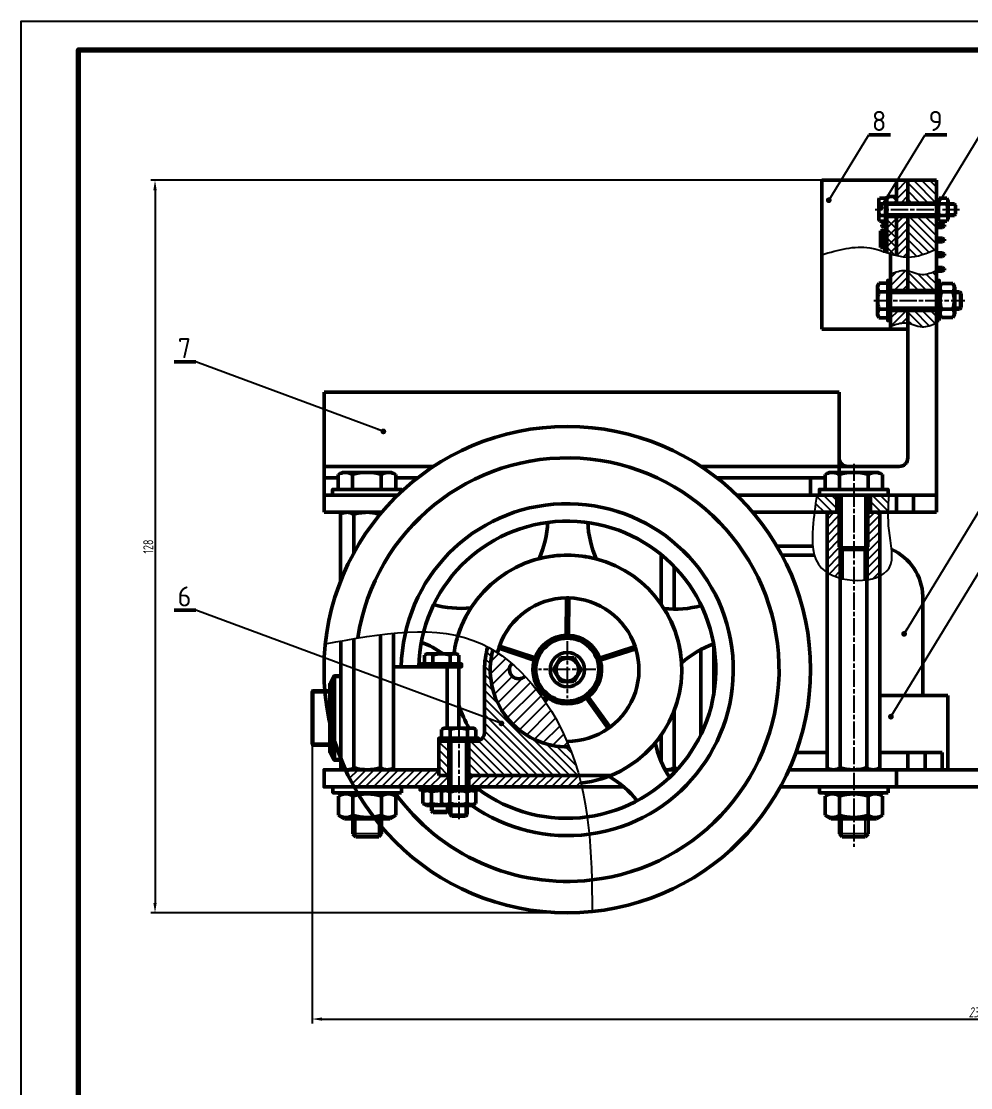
# Model space of a CAD drawing. Header units: millimetres. Extents: x -10 to 1179, y 16 to 857.
# Drawn here: x -9.9 to 321.8, y 484 to 856.6 of the extents above; entities that cross this region are included whole.
import ezdxf

# ---------------------------------------------------------------- set-up
doc = ezdxf.new("R2010")
doc.units = ezdxf.units.MM
doc.header["$LTSCALE"] = 0.25
doc.linetypes.add('ACAD_ISO08W100', pattern=[36, 24, -3, 6, -3])
for name, color, linetype, lineweight in [('Duong_dam', 1, 'Continuous', 50), ('Duong_manh', 5, 'Continuous', 25), ('Duong_tam', 110, 'ACAD_ISO08W100', 25), ('Khung_ten', 191, 'Continuous', 70)]:
    doc.layers.add(name, color=color, linetype=linetype, lineweight=lineweight)
doc.layers.add('Khung_bao', color=8, linetype='Continuous', lineweight=25, plot=False)
doc.styles.get("Standard").update_dxf_attribs({"font": 'tcvn+7284-2003i.ttf', "width": 0.76, "height": 3.5})
doc.styles.add('TCVN', font='tcvn+7284-2003i.ttf', dxfattribs={"height": 7})
doc.dimstyles.new('ISO-25-copy', dxfattribs={"dimtxt": 3.5, "dimasz": 3.5, "dimexe": 1.5, "dimexo": 0, "dimtad": 1, "dimtoh": 1, "dimtxsty": 'Standard', "dimcen": 5, "dimadec": 0, "dimazin": 0, "dimtfac": 1, "dimtmove": 0, "dimatfit": 3, "dimfxl": 1, "dimarcsym": 0})
pattern_1 = [(45, (1396.7345, -2222.835), (-1.4142136, 1.4142136), [])]
pattern_2 = [(135, (1396.7345, -2222.835), (-1.4142136, -1.4142136), [])]

# ---------------------------------------------------------------- blocks, each defined once
blk = doc.blocks.new('_Dot')
at = {"color": 0, "linetype": 'ByBlock', "lineweight": -2}
blk.add_line((-0.5, 0), (-1, 0), dxfattribs=at)
at = {"color": 0, "linetype": 'ByBlock', "const_width": 0.5}
blk.add_lwpolyline([(-0.25, 0, 1), (0.25, 0, 1)], format="xyb", close=True, dxfattribs=at)
blk = doc.blocks.new('*D145')
at = {"layer": 'Defpoints', "color": 0, "transparency": 16777216}
for p in [(91.66, 604.07), (555.84, 557.08), (555.84, 507.97)]:
    blk.add_point(p, dxfattribs=at)
at = {"layer": 'Duong_manh', "color": 0, "linetype": 'Continuous', "lineweight": -2, "transparency": 16777216}
for p, q in [((91.66, 604.07), (91.66, 506.47)), ((555.84, 557.08), (555.84, 506.47)), ((95.16, 507.97), (552.34, 507.97))]:
    blk.add_line(p, q, dxfattribs=at)
at = {"layer": 'Duong_manh', "color": 0, "transparency": 16777216}
for points in [[(95.16, 508.55), (95.16, 507.39), (91.66, 507.97)], [(552.34, 508.55), (552.34, 507.39), (555.84, 507.97)]]:
    blk.add_solid(points, dxfattribs=at)
at = {"layer": 'Duong_manh', "color": 0, "transparency": 16777216, "insert": (323.75, 510.35), "char_height": 3.5, "attachment_point": 5}
blk.add_mtext('{\\fTCVN 7284|b0|i1|c163|p34;232}', dxfattribs=at)
blk = doc.blocks.new('*D220')
at = {"layer": 'Defpoints', "color": 0, "transparency": 16777216}
for p in [(269.85, 801.08), (36.8, 545.08), (180.85, 545.08)]:
    blk.add_point(p, dxfattribs=at)
at = {"layer": 'Duong_manh', "color": 0, "linetype": 'Continuous', "lineweight": -2, "transparency": 16777216}
for p, q in [((269.85, 801.08), (35.3, 801.08)), ((36.8, 797.58), (36.8, 548.58)), ((180.85, 545.08), (35.3, 545.08))]:
    blk.add_line(p, q, dxfattribs=at)
at = {"layer": 'Duong_manh', "color": 0, "transparency": 16777216}
for points in [[(36.22, 797.58), (37.39, 797.58), (36.8, 801.08)], [(36.22, 548.58), (37.39, 548.58), (36.8, 545.08)]]:
    blk.add_solid(points, dxfattribs=at)
at = {"layer": 'Duong_manh', "color": 0, "transparency": 16777216, "insert": (34.43, 673.08), "char_height": 3.5, "attachment_point": 5, "rotation": 90}
blk.add_mtext('128', dxfattribs=at)

msp = doc.modelspace()

# ---------------------------------------------------------------- hatches: boundary and pattern name
at = {"layer": 'Duong_manh'}
h = msp.add_hatch(dxfattribs=at)
h.set_pattern_fill('_U', color=256, scale=2, angle=45, pattern_type=0)
h.set_pattern_definition(pattern_1)
h.paths.add_polyline_path([(299.848, 801.077), (296.203, 801.077), (295.848, 800.495), (295.848, 795.377), (295.848, 793.147), (299.848, 793.147)])
edge = h.paths.add_edge_path()
edge.add_line((299.848, 788.463), (295.848, 788.463))
edge.add_line((295.848, 788.463), (295.848, 774.808))
edge.add_spline(control_points=[(295.848, 774.808), (297.184, 774.47), (298.517, 774.242), (299.848, 774.238)], knot_values=[26.4156409, 26.4156409, 26.4156409, 26.4156409, 30.5531167, 30.5531167, 30.5531167, 30.5531167], degree=3, periodic=0)
edge.add_line((299.848, 774.238), (299.848, 788.463))
h = msp.add_hatch(dxfattribs=at)
h.set_pattern_fill('_U', color=256, scale=2, angle=135, pattern_type=0)
h.set_pattern_definition(pattern_2)
edge = h.paths.add_edge_path()
edge.add_line((309.848, 766.08), (309.848, 769.553))
edge.add_spline(control_points=[(309.848, 769.553), (308.187, 768.835), (304.877, 767.403), (301.52, 769.108), (299.848, 769.438)], knot_values=[6.1593866, 6.1593866, 6.1593866, 6.1593866, 11.3364504, 16.4786467, 16.4786467, 16.4786467, 16.4786467], degree=3, periodic=0)
edge.add_line((299.848, 769.438), (299.848, 762.583))
edge.add_line((299.848, 762.583), (309.848, 762.583))
edge.add_line((309.848, 762.583), (309.848, 766.08))
edge = h.paths.add_edge_path()
edge.add_line((309.848, 755.571), (299.848, 755.571))
edge.add_line((299.848, 755.571), (299.848, 751.138))
edge.add_spline(control_points=[(299.848, 751.138), (301.52, 750.809), (304.877, 749.104), (308.187, 750.536), (309.848, 751.254)], knot_values=[6.1593866, 6.1593866, 6.1593866, 6.1593866, 11.301583, 16.4786467, 16.4786467, 16.4786467, 16.4786467], degree=3, periodic=0)
edge.add_line((309.848, 751.254), (309.848, 755.571))
h.paths.add_polyline_path([(309.848, 801.077), (299.848, 801.077), (299.848, 793.147), (301.861, 793.147), (309.848, 793.147), (309.848, 794.967)])
edge = h.paths.add_edge_path()
edge.add_line((309.848, 788.463), (301.861, 788.463))
edge.add_line((301.861, 788.463), (299.848, 788.463))
edge.add_line((299.848, 788.463), (299.848, 774.238))
edge.add_spline(control_points=[(299.848, 774.238), (303.188, 774.226), (306.518, 775.623), (309.848, 777.021)], knot_values=[0, 0, 0, 0, 10.380038, 10.380038, 10.380038, 10.380038], degree=3, periodic=0)
edge.add_line((309.848, 777.021), (309.848, 788.463))
h = msp.add_hatch(dxfattribs=at)
h.set_pattern_fill('_U', color=256, scale=2.3, angle=45, double=1, pattern_type=0)
h.set_pattern_definition([(45, (1396.7345, -2222.835), (-1.6263456, 1.6263456), []), (135, (1396.7345, -2222.835), (-1.6263456, -1.6263456), [])])
h.paths.add_polyline_path([(292.728, 795.377), (292.546, 795.079), (292.546, 793.147), (295.848, 793.147), (295.848, 795.377)])
edge = h.paths.add_edge_path()
edge.add_spline(control_points=[(292.546, 775.796), (293.649, 775.436), (294.749, 775.085), (295.848, 774.808)], knot_values=[23.011902, 23.011902, 23.011902, 23.011902, 26.4156409, 26.4156409, 26.4156409, 26.4156409], degree=3, periodic=0)
edge.add_line((295.848, 774.808), (295.848, 788.463))
edge.add_line((295.848, 788.463), (292.546, 788.463))
edge.add_line((292.546, 788.463), (292.546, 775.796))
h = msp.add_hatch(dxfattribs=at)
h.set_pattern_fill('_U', color=256, scale=2, angle=45, pattern_type=0)
h.set_pattern_definition(pattern_1)
edge = h.paths.add_edge_path()
edge.add_spline(control_points=[(299.848, 769.438), (299.567, 769.493), (297.565, 769.783), (295.566, 769.013), (293.848, 768.352)], knot_values=[0, 0, 0, 0, 0.8633986, 6.1593866, 6.1593866, 6.1593866, 6.1593866], degree=3, periodic=0)
edge.add_line((293.848, 768.352), (293.848, 762.583))
edge.add_line((293.848, 762.583), (299.848, 762.583))
edge.add_line((299.848, 762.583), (299.848, 769.438))
edge = h.paths.add_edge_path()
edge.add_line((299.848, 751.138), (299.848, 755.571))
edge.add_line((299.848, 755.571), (293.848, 755.571))
edge.add_line((293.848, 755.571), (293.848, 752.077))
edge.add_line((293.848, 752.077), (293.848, 750.052))
edge.add_spline(control_points=[(293.848, 750.052), (295.566, 750.714), (297.565, 751.483), (299.567, 751.193), (299.848, 751.138)], knot_values=[0, 0, 0, 0, 5.295988, 6.1593866, 6.1593866, 6.1593866, 6.1593866], degree=3, periodic=0)
h = msp.add_hatch(dxfattribs=at)
h.set_pattern_fill('_U', color=256, scale=2, angle=135, pattern_type=0)
h.set_pattern_definition(pattern_2)
edge = h.paths.add_edge_path()
edge.add_spline(control_points=[(268.046, 691.077), (267.755, 689.094), (267.464, 687.11), (267.212, 685.077)], knot_values=[0, 0, 0, 0, 6.1691289, 6.1691289, 6.1691289, 6.1691289], degree=3, periodic=0)
edge.add_line((267.212, 685.077), (275.081, 685.077))
edge.add_line((275.081, 685.077), (275.081, 691.077))
edge.add_line((275.081, 691.077), (268.046, 691.077))
edge = h.paths.add_edge_path()
edge.add_spline(control_points=[(293.009, 685.077), (293.041, 687.112), (293.17, 689.095), (293.299, 691.077)], knot_values=[68.8084044, 68.8084044, 68.8084044, 68.8084044, 74.9693457, 74.9693457, 74.9693457, 74.9693457], degree=3, periodic=0)
edge.add_line((293.299, 691.077), (286.78, 691.077))
edge.add_line((286.78, 691.077), (286.78, 685.077))
edge.add_line((286.78, 685.077), (293.009, 685.077))
h = msp.add_hatch(dxfattribs=at)
h.set_pattern_fill('_U', color=256, scale=2, angle=45, pattern_type=0)
h.set_pattern_definition(pattern_1)
edge = h.paths.add_edge_path()
edge.add_line((275.912, 685.077), (271.61, 685.077))
edge.add_line((271.61, 685.077), (271.61, 664.044))
edge.add_spline(control_points=[(271.61, 664.044), (272.864, 663.234), (274.334, 662.597), (275.912, 662.136)], knot_values=[28.251812, 28.251812, 28.251812, 28.251812, 32.4015309, 32.4015309, 32.4015309, 32.4015309], degree=3, periodic=0)
edge.add_line((275.912, 662.136), (275.912, 685.077))
edge = h.paths.add_edge_path()
edge.add_line((290.086, 685.077), (285.911, 685.077))
edge.add_line((285.911, 685.077), (285.911, 661.523))
edge.add_spline(control_points=[(285.911, 661.523), (287.443, 661.779), (288.868, 662.209), (290.086, 662.816)], knot_values=[40.7963381, 40.7963381, 40.7963381, 40.7963381, 44.8477754, 44.8477754, 44.8477754, 44.8477754], degree=3, periodic=0)
edge.add_line((290.086, 662.816), (290.086, 685.077))
h = msp.add_hatch(dxfattribs=at)
h.set_pattern_fill('_U', color=256, scale=2, angle=135, pattern_type=0)
h.set_pattern_definition(pattern_2)
edge = h.paths.add_edge_path()
edge.add_spline(control_points=[(184.925, 593.077), (184.002, 596.443), (182.894, 599.78), (181.562, 603.084)], knot_values=[101.926196, 101.926196, 101.926196, 101.926196, 112.3249156, 112.3249156, 112.3249156, 112.3249156], degree=3, periodic=0)
edge.add_arc((180.94, 630.077), 27, 165.11415, 271.32069, ccw=False)
edge.add_spline(control_points=[(154.846, 637.013), (154.254, 637.369), (153.657, 637.71), (153.053, 638.035)], knot_values=[57.0724031, 57.0724031, 57.0724031, 57.0724031, 59.2086439, 59.2086439, 59.2086439, 59.2086439], degree=3, periodic=0)
edge.add_arc((180.94, 630.077), 29, 164.07332, 180)
edge.add_line((151.94, 630.077), (151.94, 613.466))
edge.add_line((151.94, 613.466), (157.358, 611.459))
edge.add_arc((157.829, 611.291), 0.5, -20.3266, 160.33141, ccw=False)
edge.add_arc((157.829, 611.291), 0.5, 160.33141, 339.6734, ccw=False)
edge.add_line((157.358, 611.459), (151.94, 613.466))
edge.add_line((151.94, 613.466), (151.94, 608.077))
edge.add_arc((148.94, 608.077), 3, -70.52878, 0, ccw=False)
edge.add_line((149.94, 605.249), (149.94, 605.077))
edge.add_line((149.94, 605.077), (146.446, 605.077))
edge.add_line((146.446, 605.077), (146.446, 593.077))
edge.add_line((146.446, 593.077), (184.925, 593.077))
h = msp.add_hatch(dxfattribs=at)
h.set_pattern_fill('_U', color=256, scale=3, angle=45, pattern_type=0)
h.set_pattern_definition([(45, (1396.7345, -2222.835), (-2.1213203, 2.1213203), [])])
edge = h.paths.add_edge_path()
edge.add_spline(control_points=[(181.562, 603.084), (181.302, 603.731), (177.585, 612.642), (172.185, 621.298), (166.082, 627.786)], knot_values=[73.8233228, 73.8233228, 73.8233228, 73.8233228, 75.8590702, 101.926196, 101.926196, 101.926196, 101.926196], degree=3, periodic=0)
edge.add_arc((163.848, 630.077), 3.2, 138.23013, 314.27429, ccw=False)
edge.add_spline(control_points=[(161.461, 632.209), (159.355, 634.013), (157.146, 635.629), (154.846, 637.013)], knot_values=[59.2086439, 59.2086439, 59.2086439, 59.2086439, 67.5122975, 67.5122975, 67.5122975, 67.5122975], degree=3, periodic=0)
edge.add_arc((180.94, 630.077), 27, 165.11415, 271.32069)
h = msp.add_hatch(dxfattribs=at)
h.set_pattern_fill('_U', color=256, scale=2, angle=135, pattern_type=0)
h.set_pattern_definition(pattern_2)
h.paths.add_polyline_path([(139.434, 605.077), (136.476, 605.077), (135.94, 605.077), (135.94, 593.077), (139.434, 593.077)])
h = msp.add_hatch(dxfattribs=at)
h.set_pattern_fill('_U', color=256, scale=2, angle=45, pattern_type=0)
h.set_pattern_definition(pattern_1)
h.paths.add_polyline_path([(139.434, 593.077), (135.94, 593.077), (135.94, 595.077), (103.388, 595.077, 0.0197398), (106.39, 589.077), (139.434, 589.077)])
edge = h.paths.add_edge_path()
edge.add_line((184.925, 593.077), (146.446, 593.077))
edge.add_line((146.446, 593.077), (146.446, 589.077))
edge.add_line((146.446, 589.077), (148.881, 589.077))
edge.add_line((148.881, 589.077), (185.933, 589.077))
edge.add_spline(control_points=[(185.933, 589.077), (185.834, 589.506), (185.732, 589.935), (185.628, 590.364)], knot_values=[115.1132122, 115.1132122, 115.1132122, 115.1132122, 116.4311741, 116.4311741, 116.4311741, 116.4311741], degree=3, periodic=0)
edge.add_spline(control_points=[(185.628, 590.364), (185.406, 591.27), (185.172, 592.174), (184.925, 593.077)], knot_values=[112.3249156, 112.3249156, 112.3249156, 112.3249156, 115.1132122, 115.1132122, 115.1132122, 115.1132122], degree=3, periodic=0)

# ---------------------------------------------------------------- linework, layer by layer
at = {"layer": 'Duong_dam'}
for p, q in [((293.735, 817.025), (286.182, 817.025)), ((313.48, 817.025), (305.927, 817.025)), ((269.848, 801.077), (309.848, 801.077)), ((269.848, 749.077), (269.848, 801.077)), ((295.848, 795.377), (295.848, 801.077)), ((299.848, 793.147), (299.848, 801.077)), ((309.848, 801.077), (309.848, 691.077)), ((289.983, 794.824), (289.672, 794.285)), ((289.672, 787.325), (289.672, 794.285)), ((289.983, 794.824), (292.046, 794.824)), ((292.546, 794.967), (292.046, 794.967)), ((292.046, 794.967), (292.046, 786.643)), ((292.046, 794.824), (292.046, 786.786)), ((292.546, 795.377), (295.848, 795.377)), ((292.546, 775.796), (292.546, 795.377)), ((292.546, 786.643), (292.546, 794.967)), ((295.848, 793.147), (295.848, 795.377)), ((310.348, 794.967), (309.848, 794.967)), ((309.848, 794.967), (309.848, 786.643)), ((310.348, 786.643), (310.348, 794.967)), ((310.833, 794.807), (310.348, 793.967)), ((313.501, 794.807), (310.833, 794.807)), ((313.501, 794.807), (313.986, 793.967)), ((313.986, 787.643), (313.986, 793.967)), ((289.983, 792.815), (292.046, 792.815)), ((292.546, 793.147), (292.546, 788.463)), ((310.833, 792.806), (313.501, 792.806)), ((313.986, 792.817), (316.117, 792.817)), ((316.522, 792.411), (316.117, 792.817)), ((316.522, 789.198), (316.522, 792.411)), ((289.983, 786.786), (289.672, 787.325)), ((289.983, 788.795), (292.046, 788.795)), ((289.983, 786.786), (292.046, 786.786)), ((291.546, 785.161), (291.546, 786.786)), ((291.585, 786.786), (291.585, 785.161)), ((292.546, 786.643), (292.046, 786.643)), ((295.848, 774.808), (295.848, 788.463)), ((299.848, 762.583), (299.848, 788.463)), ((310.348, 786.643), (309.848, 786.643)), ((310.833, 786.803), (310.348, 787.643)), ((310.833, 788.804), (313.501, 788.804)), ((313.501, 786.803), (310.833, 786.803)), ((313.501, 786.803), (313.986, 787.643)), ((313.501, 786.803), (313.638, 787.04)), ((313.986, 788.793), (316.117, 788.793)), ((316.117, 788.793), (316.522, 789.198)), ((290.346, 783.43), (291.446, 783.526)), ((290.346, 782.186), (290.346, 783.43)), ((291.378, 785.892), (290.768, 785.54)), ((290.768, 785.54), (290.768, 784.974)), ((290.768, 784.974), (291.378, 784.622)), ((291.546, 785.892), (291.378, 785.892)), ((291.378, 784.622), (292.546, 784.622)), ((291.446, 782.186), (291.446, 783.526)), ((292.346, 783.447), (291.446, 783.526)), ((291.446, 782.876), (292.546, 782.876)), ((291.546, 785.161), (292.546, 785.161)), ((291.797, 782.876), (291.797, 782.258)), ((292.158, 782.258), (292.158, 782.876)), ((292.246, 782.876), (292.246, 782.258)), ((292.346, 782.876), (292.346, 783.447)), ((312.003, 785.892), (309.848, 785.892)), ((312.003, 785.892), (309.848, 785.892)), ((312.003, 784.622), (309.848, 784.622)), ((312.003, 784.622), (309.848, 784.622)), ((312.003, 784.622), (312.003, 785.892)), ((312.612, 785.54), (312.003, 785.892)), ((312.003, 784.622), (312.003, 785.892)), ((312.612, 785.54), (312.003, 785.892)), ((312.612, 784.974), (312.003, 784.622)), ((312.612, 784.974), (312.003, 784.622)), ((312.612, 784.974), (312.612, 785.54)), ((312.612, 784.974), (312.612, 785.54)), ((290.346, 782.186), (291.585, 782.186)), ((290.346, 777.622), (290.346, 782.186)), ((290.346, 778.986), (291.585, 778.986)), ((291.446, 777.526), (291.446, 778.986)), ((291.546, 782.186), (291.546, 781.419)), ((291.585, 781.458), (291.546, 781.419)), ((291.546, 781.419), (291.546, 779.097)), ((291.546, 779.097), (291.546, 778.986)), ((291.546, 779.097), (291.585, 779.058)), ((291.566, 782.186), (291.566, 781.439)), ((291.566, 779.077), (291.566, 778.986)), ((291.585, 781.458), (291.585, 782.258)), ((291.585, 782.258), (292.546, 782.258)), ((291.585, 779.058), (291.585, 778.258)), ((292.507, 779.058), (292.507, 781.458)), ((292.546, 781.458), (292.507, 781.458)), ((292.546, 779.058), (292.507, 779.058)), ((312.003, 780.812), (309.848, 780.812)), ((312.003, 780.812), (309.848, 780.812)), ((312.003, 779.542), (309.848, 779.542)), ((312.003, 779.542), (309.848, 779.542)), ((312.003, 779.542), (312.003, 780.812)), ((312.612, 780.46), (312.003, 780.812)), ((312.003, 779.542), (312.003, 780.812)), ((312.612, 780.46), (312.003, 780.812)), ((312.612, 779.894), (312.003, 779.542)), ((312.612, 779.894), (312.003, 779.542)), ((312.612, 779.894), (312.612, 780.46)), ((312.612, 779.894), (312.612, 780.46)), ((290.346, 777.622), (291.446, 777.526)), ((291.236, 776.29), (292.536, 776.29)), ((291.236, 776.29), (291.236, 776.224)), ((291.446, 778.176), (292.546, 778.176)), ((292.346, 777.605), (291.446, 777.526)), ((291.585, 778.258), (292.546, 778.258)), ((291.797, 778.258), (291.797, 778.176)), ((292.546, 776.39), (292.14, 776.39)), ((292.14, 776.39), (292.14, 776.29)), ((292.158, 778.176), (292.158, 778.258)), ((292.246, 778.176), (292.246, 778.258)), ((292.346, 777.605), (292.346, 778.176)), ((292.536, 775.799), (292.536, 776.29)), ((293.848, 775.379), (293.848, 749.077)), ((312.003, 775.732), (309.848, 775.732)), ((312.003, 775.732), (309.848, 775.732)), ((312.003, 774.462), (312.003, 775.732)), ((312.612, 775.38), (312.003, 775.732)), ((312.003, 774.462), (312.003, 775.732)), ((312.612, 775.38), (312.003, 775.732)), ((312.612, 774.814), (312.612, 775.38)), ((312.612, 774.814), (312.612, 775.38)), ((312.003, 774.462), (309.848, 774.462)), ((312.003, 774.462), (309.848, 774.462)), ((312.612, 774.814), (312.003, 774.462)), ((312.612, 774.814), (312.003, 774.462)), ((312.003, 770.652), (309.848, 770.652)), ((312.003, 770.652), (309.848, 770.652)), ((312.003, 769.382), (309.848, 769.382)), ((312.003, 769.382), (309.848, 769.382)), ((312.003, 769.382), (312.003, 770.652)), ((312.612, 770.3), (312.003, 770.652)), ((312.003, 769.382), (312.003, 770.652)), ((312.612, 770.3), (312.003, 770.652)), ((312.612, 769.734), (312.003, 769.382)), ((312.612, 769.734), (312.003, 769.382)), ((312.612, 769.734), (312.612, 770.3)), ((312.612, 769.734), (312.612, 770.3)), ((289.76, 765.094), (289.294, 764.286)), ((289.294, 753.868), (289.294, 764.286)), ((289.76, 765.094), (292.848, 765.094)), ((292.848, 765.094), (292.848, 753.06)), ((309.848, 765.57), (309.848, 752.591)), ((311.574, 765.072), (310.848, 763.814)), ((315.568, 765.072), (311.574, 765.072)), ((315.568, 765.072), (316.295, 763.814)), ((289.76, 762.086), (292.848, 762.086)), ((293.848, 762.583), (309.848, 762.583)), ((309.848, 762.086), (293.848, 762.086)), ((310.848, 754.347), (310.848, 763.814)), ((311.574, 762.076), (315.568, 762.076)), ((316.295, 754.347), (316.295, 763.814)), ((316.295, 762.092), (317.861, 762.092)), ((318.468, 761.485), (317.861, 762.092)), ((318.468, 756.675), (318.468, 761.485)), ((317.861, 756.069), (318.468, 756.675)), ((289.76, 753.06), (289.294, 753.868)), ((289.76, 756.068), (292.848, 756.068)), ((289.76, 753.06), (292.848, 753.06)), ((309.848, 756.069), (293.848, 756.069)), ((293.848, 755.571), (309.848, 755.571)), ((299.848, 704.077), (299.848, 755.571)), ((311.574, 753.089), (310.848, 754.347)), ((311.574, 756.085), (315.568, 756.085)), ((315.568, 753.089), (311.574, 753.089)), ((315.568, 753.089), (316.295, 754.347)), ((315.568, 753.089), (315.773, 753.444)), ((316.295, 756.069), (317.861, 756.069)), ((269.848, 749.077), (299.848, 749.077)), ((51.008, 737.623), (43.456, 737.623)), ((275.848, 727.077), (275.848, 699.007)), ((128.369, 701.077), (134.115, 701.077)), ((227.581, 701.077), (296.848, 701.077)), ((100.812, 698.229), (102.159, 699.007)), ((100.812, 698.229), (100.812, 693.077)), ((102.159, 699.007), (119.54, 699.007)), ((105.83, 698.229), (105.83, 693.077)), ((115.87, 698.229), (115.87, 693.077)), ((120.888, 698.229), (119.54, 699.007)), ((120.888, 698.229), (120.888, 693.077)), ((270.908, 698.229), (272.255, 699.007)), ((270.908, 698.229), (270.908, 693.077)), ((272.255, 699.007), (289.636, 699.007)), ((275.925, 698.229), (275.925, 693.077)), ((285.966, 698.229), (285.966, 693.077)), ((290.983, 698.229), (289.636, 699.007)), ((290.983, 698.229), (290.983, 693.077)), ((100.032, 691.077), (121.654, 691.077)), ((120.888, 693.077), (100.812, 693.077)), ((309.848, 691.077), (240.043, 691.077)), ((270.129, 691.077), (291.762, 691.077)), ((290.983, 693.077), (270.908, 693.077)), ((275.081, 691.077), (275.081, 685.077)), ((275.912, 673.048), (275.912, 691.077)), ((285.911, 673.048), (285.911, 691.077)), ((286.78, 691.077), (286.78, 685.077)), ((295.848, 685.077), (295.848, 691.077)), ((301.848, 685.077), (301.848, 691.077)), ((309.848, 685.077), (309.848, 691.077)), ((275.912, 685.077), (245.656, 685.077)), ((309.848, 685.077), (285.911, 685.077)), ((266.632, 673.277), (254.052, 673.277)), ((275.912, 673.048), (276.913, 672.046)), ((276.913, 672.046), (284.947, 672.046)), ((276.913, 672.046), (276.913, 661.87)), ((285.911, 673.048), (284.947, 672.046)), ((284.947, 672.046), (284.947, 661.386)), ((305.114, 655.771), (305.114, 621.077)), ((51.008, 650.855), (43.456, 650.855)), ((120.178, 595.791), (120.178, 642.853)), ((130.923, 635.165), (131.731, 635.631)), ((130.923, 635.165), (130.923, 632.077)), ((131.731, 635.631), (142.149, 635.631)), ((133.931, 635.165), (133.931, 632.077)), ((139.949, 635.165), (139.949, 632.077)), ((142.957, 635.165), (142.149, 635.631)), ((142.957, 635.165), (142.957, 632.077)), ((178.434, 634.259), (176.019, 630.077)), ((183.262, 634.259), (178.434, 634.259)), ((185.677, 630.077), (183.262, 634.259)), ((120.178, 631.077), (142.94, 631.077)), ((130.476, 631.077), (143.404, 631.077)), ((142.957, 632.077), (130.923, 632.077)), ((138.94, 631.077), (138.94, 609.631)), ((142.94, 631.077), (142.94, 609.631)), ((151.94, 608.077), (151.94, 630.077)), ((176.019, 630.077), (178.434, 625.895)), ((183.262, 625.895), (185.677, 630.077)), ((99.21, 627.662), (97.987, 625.362)), ((99.21, 627.474), (97.987, 625.175)), ((99.21, 598.874), (99.21, 627.474)), ((101.702, 627.874), (99.563, 627.874)), ((99.563, 598.674), (99.563, 627.674)), ((101.702, 627.674), (99.563, 627.674)), ((97.94, 622.674), (92.06, 622.674)), ((97.94, 601.174), (97.94, 625.175)), ((97.944, 625.234), (97.987, 625.362)), ((97.987, 625.175), (97.944, 625.234)), ((97.987, 601.174), (97.987, 625.175)), ((178.434, 625.895), (183.262, 625.895)), ((91.66, 622.274), (91.66, 604.074)), ((97.94, 622.274), (91.66, 622.274)), ((91.909, 622.274), (91.909, 604.074)), ((136.923, 609.165), (137.731, 609.631)), ((136.923, 609.165), (136.923, 606.077)), ((137.731, 609.631), (148.149, 609.631)), ((139.931, 609.165), (139.931, 606.077)), ((145.949, 609.165), (145.949, 606.077)), ((148.957, 609.165), (148.149, 609.631)), ((148.957, 609.165), (148.957, 606.077)), ((91.66, 604.074), (97.94, 604.074)), ((135.94, 593.077), (135.94, 605.077)), ((135.94, 605.077), (148.94, 605.077)), ((148.957, 606.077), (136.923, 606.077)), ((139.434, 605.077), (139.434, 589.077)), ((139.932, 589.077), (139.932, 605.077)), ((145.925, 589.077), (145.925, 605.077)), ((146.446, 605.077), (146.446, 589.077)), ((92.06, 603.674), (97.94, 603.674)), ((97.944, 601.114), (97.987, 601.174)), ((97.987, 600.986), (97.944, 601.114)), ((99.21, 598.874), (97.987, 601.174)), ((99.21, 598.686), (97.987, 600.986)), ((101.702, 598.674), (99.563, 598.674)), ((101.702, 598.474), (99.563, 598.474)), ((135.94, 595.077), (103.388, 595.077)), ((135.94, 593.077), (139.434, 593.077)), ((146.446, 593.077), (196.047, 593.077)), ((218.229, 595.791), (219.486, 595.411)), ((185.933, 589.077), (95.848, 589.077)), ((130.831, 589.077), (130.383, 589.077)), ((130.831, 589.077), (142.865, 589.077)), ((136.848, 589.077), (136.4, 589.077)), ((136.848, 589.077), (148.881, 589.077)), ((142.174, 589.077), (143.174, 588.077)), ((142.865, 589.077), (143.311, 589.077)), ((143.422, 589.077), (144.422, 588.077)), ((148.881, 589.077), (149.328, 589.077)), ((270.78, 589.077), (270.03, 589.077)), ((270.78, 589.077), (290.916, 589.077)), ((290.916, 589.077), (291.663, 589.077)), ((100.945, 585.865), (103.043, 587.077)), ((100.945, 579.202), (100.945, 585.865)), ((118.837, 587.077), (103.043, 587.077)), ((105.942, 585.865), (105.942, 579.202)), ((115.938, 585.865), (115.938, 579.202)), ((120.935, 585.865), (118.837, 587.077)), ((120.935, 579.202), (120.935, 585.865)), ((130.409, 587.351), (131.667, 588.077)), ((130.409, 583.357), (130.409, 587.351)), ((131.667, 588.077), (141.133, 588.077)), ((133.404, 587.351), (133.404, 583.357)), ((136.874, 587.351), (138.131, 588.077)), ((136.874, 583.357), (136.874, 587.351)), ((138.131, 588.077), (147.598, 588.077)), ((139.869, 587.351), (139.869, 583.357)), ((145.86, 587.351), (145.86, 583.357)), ((148.856, 587.351), (147.598, 588.077)), ((148.856, 583.357), (148.856, 587.351)), ((270.952, 585.865), (273.05, 587.077)), ((270.952, 579.202), (270.952, 585.865)), ((288.844, 587.077), (273.05, 587.077)), ((275.949, 585.865), (275.949, 579.202)), ((285.945, 585.865), (285.945, 579.202)), ((290.942, 585.865), (288.844, 587.077)), ((290.942, 579.202), (290.942, 585.865)), ((130.409, 583.357), (130.764, 583.152)), ((130.409, 583.357), (131.667, 582.63)), ((131.667, 582.63), (141.133, 582.63)), ((133.388, 582.63), (133.388, 580.706)), ((136.874, 583.357), (137.229, 583.152)), ((136.874, 583.357), (138.131, 582.63)), ((138.131, 582.63), (147.598, 582.63)), ((139.411, 582.63), (139.411, 580.706)), ((139.853, 582.63), (139.853, 579.441)), ((145.876, 582.63), (145.876, 579.441)), ((148.856, 583.357), (147.598, 582.63)), ((100.945, 579.202), (101.537, 578.86)), ((100.945, 579.202), (103.043, 577.99)), ((103.043, 577.99), (118.837, 577.99)), ((105.916, 577.99), (105.916, 572.67)), ((115.964, 577.99), (115.964, 572.67)), ((120.935, 579.202), (118.837, 577.99)), ((133.388, 580.706), (133.995, 580.1)), ((133.995, 580.1), (138.805, 580.1)), ((138.805, 580.1), (139.411, 580.706)), ((139.853, 579.441), (140.46, 578.835)), ((140.46, 578.835), (145.27, 578.835)), ((145.27, 578.835), (145.876, 579.441)), ((270.952, 579.202), (271.544, 578.86)), ((270.952, 579.202), (273.05, 577.99)), ((273.05, 577.99), (288.844, 577.99)), ((275.923, 577.99), (275.923, 572.67)), ((285.971, 577.99), (285.971, 572.67)), ((290.942, 579.202), (288.844, 577.99)), ((105.916, 572.67), (106.928, 571.658)), ((106.928, 571.658), (114.952, 571.658)), ((114.952, 571.658), (115.964, 572.67)), ((275.923, 572.67), (276.935, 571.658)), ((276.935, 571.658), (284.959, 571.658)), ((284.959, 571.658), (285.971, 572.67))]:
    msp.add_line(p, q, dxfattribs=at)
at = {"layer": 'Duong_dam', "linetype": 'Continuous'}
for p, q in [((95.848, 727.077), (95.848, 685.077)), ((95.848, 727.077), (275.848, 727.077)), ((128.369, 701.077), (95.848, 701.077)), ((95.848, 697.077), (100.812, 697.077)), ((120.888, 697.077), (128.541, 697.077)), ((233.155, 697.077), (270.879, 697.077)), ((265.848, 697.077), (265.848, 691.077)), ((121.654, 691.077), (95.848, 691.077)), ((301.848, 691.077), (240.043, 691.077)), ((295.848, 685.077), (295.848, 691.077)), ((301.848, 685.077), (301.848, 691.077)), ((116.041, 685.077), (95.848, 685.077)), ((102.848, 685.077), (101.61, 684.362)), ((271.61, 684.362), (272.848, 685.077)), ((271.61, 595.791), (271.61, 684.362)), ((288.848, 685.077), (290.086, 684.362)), ((290.086, 595.791), (290.086, 684.362)), ((213.61, 653.025), (213.61, 670.458)), ((218.229, 651.223), (218.229, 666.225)), ((276.229, 595.791), (276.229, 662.046)), ((285.467, 661.454), (285.467, 595.791)), ((180.542, 655.132), (180.493, 642.072)), ((181.342, 655.129), (180.542, 655.132)), ((181.293, 642.069), (181.342, 655.129)), ((227.467, 652.398), (227.467, 653.114)), ((115.559, 595.791), (115.559, 642.331)), ((181.293, 642.069), (180.493, 642.072)), ((101.702, 595.791), (101.702, 640.078)), ((106.321, 640.908), (106.321, 595.791)), ((157.175, 638.288), (156.925, 637.528)), ((156.925, 637.528), (169.331, 633.446)), ((169.581, 634.206), (157.175, 638.288)), ((204.582, 638.111), (192.146, 634.121)), ((192.39, 633.36), (204.826, 637.349)), ((204.826, 637.349), (204.582, 638.111)), ((232.086, 621.205), (232.086, 638.949)), ((169.581, 634.206), (169.331, 633.446)), ((192.39, 633.36), (192.146, 634.121)), ((227.467, 607.245), (227.467, 637.085)), ((173.44, 620.637), (172.681, 619.601)), ((173.161, 618.902), (174.085, 620.164)), ((173.44, 620.637), (174.085, 620.164)), ((187.537, 620.114), (188.186, 620.582)), ((187.537, 620.114), (195.174, 609.52)), ((195.823, 609.987), (188.186, 620.582)), ((290.086, 621.077), (313.848, 621.077)), ((313.848, 621.077), (313.848, 595.077)), ((218.229, 595.791), (218.229, 615.842)), ((195.174, 609.52), (195.823, 609.987)), ((213.61, 598.07), (213.61, 607.129)), ((271.61, 601.077), (260.748, 601.077)), ((311.848, 601.077), (290.086, 601.077)), ((299.848, 601.077), (299.848, 595.077)), ((305.848, 601.077), (305.848, 595.077)), ((311.848, 601.077), (311.848, 595.077)), ((102.94, 595.077), (101.702, 595.791)), ((120.178, 595.791), (118.94, 595.077)), ((215.92, 595.077), (214.946, 595.254)), ((219.184, 595.077), (215.041, 595.077)), ((271.61, 595.791), (272.848, 595.077)), ((288.848, 595.077), (290.086, 595.791)), ((295.848, 589.077), (295.848, 595.077)), ((200.626, 589.077), (185.933, 589.077)), ((416.663, 589.077), (255.228, 589.077))]:
    msp.add_line(p, q, dxfattribs=at)
at = {"layer": 'Duong_dam'}
for points in [[(292.546, 793.147), (301.861, 793.147), (309.848, 793.147)], [(309.848, 792.799), (301.861, 792.799), (292.546, 792.799)], [(309.848, 788.796), (301.861, 788.796), (292.546, 788.796)], [(292.546, 788.463), (301.861, 788.463), (309.848, 788.463)], [(121.654, 691.077), (98.85, 691.077), (98.85, 693.077), (122.85, 693.077), (122.85, 692.216)], [(101.61, 684.362), (101.61, 667.571), (101.61, 660.841)], [(106.229, 684.362), (106.229, 675.077), (106.229, 670.784)], [(267.213, 670.077), (256.33, 670.077), (255.848, 670.077)], [(103.388, 595.077), (99.342, 595.077), (95.848, 595.077), (95.848, 589.077), (105.848, 589.077), (106.39, 589.077)], [(469.848, 595.077), (260.914, 595.077), (258.308, 595.077)], [(143.4, 589.077), (129.4, 589.077), (129.4, 588.077), (143.4, 588.077)]]:
    msp.add_lwpolyline(points, dxfattribs=at)
for points in [[(293.848, 752.077), (293.848, 766.077), (292.848, 766.077), (292.848, 752.077)], [(310.848, 752.08), (310.848, 766.08), (309.848, 766.08), (309.848, 752.08)], [(292.945, 691.077), (268.945, 691.077), (268.945, 693.077), (292.945, 693.077)], [(129.94, 631.077), (143.94, 631.077), (143.94, 632.077), (129.94, 632.077)], [(135.94, 605.077), (149.94, 605.077), (149.94, 606.077), (135.94, 606.077)], [(122.94, 587.077), (98.94, 587.077), (98.94, 589.077), (122.94, 589.077)], [(135.865, 588.077), (149.865, 588.077), (149.865, 589.077), (135.865, 589.077)], [(292.947, 587.077), (268.947, 587.077), (268.947, 589.077), (292.947, 589.077)]]:
    msp.add_lwpolyline(points, close=True, dxfattribs=at)
at = {"layer": 'Duong_dam', "flags": 128}
for points in [[(91.909, 622.274), (91.912, 622.352), (91.92, 622.427), (91.934, 622.496), (91.953, 622.557), (91.976, 622.607), (92.002, 622.644), (92.03, 622.667), (92.06, 622.674)], [(91.909, 604.074), (91.912, 603.996), (91.92, 603.921), (91.934, 603.852), (91.953, 603.791), (91.976, 603.742), (92.002, 603.705), (92.03, 603.682), (92.06, 603.674)]]:
    msp.add_lwpolyline(points, dxfattribs=at)
at = {"layer": 'Duong_dam'}
for radius in [85, 6, 3.983]:
    msp.add_circle((180.848, 630.077), radius, dxfattribs=at)
at = {"layer": 'Duong_dam', "linetype": 'Continuous'}
msp.add_circle((180.848, 630.077), 11, dxfattribs=at)
at = {"layer": 'Duong_dam', "extrusion": (0, 0, -1)}
for centre, radius, start, end in [((-291.448, 793.82), 1.776, 325.55313, 25.55313), ((-312.292, 793.807), 1.769, 325.56153, 25.56153), ((-312.042, 793.807), 1.769, 154.43847, 214.43847), ((-296.315, 790.805), 6.643, 342.38753, 17.61247), ((-317.135, 790.805), 6.612, 342.38303, 17.61697), ((-307.2, 790.805), 6.612, 162.38303, 197.61697), ((-291.448, 787.79), 1.776, 334.44687, 34.44687), ((-312.292, 787.803), 1.769, 334.43847, 34.43847), ((-312.042, 787.803), 1.769, 145.56153, 205.56153), ((-291.952, 763.59), 2.659, 325.55313, 25.55313), ((-313.759, 763.574), 2.649, 325.56153, 25.56153), ((-313.384, 763.574), 2.649, 154.43847, 214.43847), ((-299.238, 759.077), 9.945, 342.38753, 17.61247), ((-321.008, 759.08), 9.898, 342.38303, 17.61697), ((-306.135, 759.08), 9.898, 162.38303, 197.61697), ((-291.952, 754.564), 2.659, 334.44687, 34.44687), ((-313.759, 754.587), 2.649, 334.43847, 34.43847), ((-313.384, 754.587), 2.649, 145.56153, 205.56153), ((-103.321, 694.572), 4.435, 64.44687, 124.44687), ((-110.85, 682.416), 16.591, 72.38753, 107.61247), ((-118.379, 694.572), 4.435, 55.55313, 115.55313), ((-273.416, 694.572), 4.435, 64.44687, 124.44687), ((-280.945, 682.416), 16.591, 72.38753, 107.61247), ((-288.474, 694.572), 4.435, 55.55313, 115.55313), ((-132.427, 632.973), 2.659, 64.44687, 124.44687), ((-136.94, 625.687), 9.945, 72.38753, 107.61247), ((-141.453, 632.973), 2.659, 55.55313, 115.55313), ((-138.427, 606.973), 2.659, 64.44687, 124.44687), ((-142.94, 599.687), 9.945, 72.38753, 107.61247), ((-147.453, 606.973), 2.659, 55.55313, 115.55313), ((-103.443, 582.221), 4.419, 64.43847, 124.43847), ((-110.94, 570.127), 16.513, 72.38303, 107.61697), ((-118.436, 582.221), 4.419, 55.56153, 115.56153), ((-131.906, 585.166), 2.649, 64.43847, 124.43847), ((-136.4, 577.917), 9.898, 72.38303, 96.72795), ((-138.371, 585.166), 2.649, 64.43847, 124.43847), ((-142.865, 577.917), 9.898, 72.38303, 107.61697), ((-147.358, 585.166), 2.649, 55.56153, 115.56153), ((-273.451, 582.221), 4.419, 64.43847, 124.43847), ((-280.947, 570.127), 16.513, 72.38303, 107.61697), ((-288.444, 582.221), 4.419, 55.56153, 115.56153), ((-131.906, 585.541), 2.649, 235.56153, 295.56153), ((-136.4, 592.79), 9.898, 263.27205, 287.61697), ((-138.371, 585.541), 2.649, 235.56153, 295.56153), ((-142.865, 592.79), 9.898, 252.38303, 287.61697), ((-147.358, 585.541), 2.649, 244.43847, 304.43847), ((-103.443, 582.846), 4.419, 235.56153, 295.56153), ((-110.94, 594.94), 16.513, 252.38303, 287.61697), ((-118.436, 582.846), 4.419, 244.43847, 304.43847), ((-273.451, 582.846), 4.419, 235.56153, 295.56153), ((-280.947, 594.94), 16.513, 252.38303, 287.61697), ((-288.444, 582.846), 4.419, 244.43847, 304.43847)]:
    msp.add_arc(centre, radius, start, end, dxfattribs=at)
at = {"layer": 'Duong_dam', "linetype": 'Continuous'}
for centre, radius, start, end in [((180.848, 630.077), 74, 276.64311, 171.4014), ((180.848, 630.077), 58, 277.615, 179.01209), ((139.136, 683.194), 34.94, 335.7504, 357.43345), ((222.956, 682.881), 34.94, 182.13787, 203.82092), ((286.376, 655.077), 18.75, 78.59006, 78.5982), ((286.376, 655.077), 18.75, 2.12234, 65.33034), ((180.848, 630.077), 40, 276.86281, 162.77462), ((180.848, 630.077), 40, 75.30815, 104.26317), ((143.641, 686.441), 34.94, 254.13787, 275.82092), ((180.848, 630.077), 25.057, 90.70036, 160.87096), ((180.848, 630.077), 25.057, 18.70036, 88.87096), ((218.476, 686.161), 34.94, 263.7504, 285.43345), ((180.848, 630.077), 40, 147.30815, 172.01795), ((180.848, 630.077), 40, 3.30815, 32.26317), ((180.848, 630.077), 12, 91.69588, 159.87545), ((180.848, 630.077), 12, 19.69588, 87.87545), ((180.848, 630.077), 25.057, 162.70036, 166.39396), ((180.848, 630.077), 25.057, 306.70036, 16.87096), ((244.079, 606.347), 34.94, 110.13787, 131.82092), ((180.848, 630.077), 12, 163.69588, 231.87545), ((180.848, 630.077), 12, 307.69588, 15.87545), ((180.848, 630.077), 12, 235.69588, 303.87545), ((180.848, 630.077), 25.057, 269.78566, 304.87096), ((245.815, 611.622), 34.94, 191.7504, 213.43345), ((177.819, 562.608), 34.94, 38.13787, 59.82092)]:
    msp.add_arc(centre, radius, start, end, dxfattribs=at)
at = {"layer": 'Duong_dam'}
for centre, radius, start, end in [((278.848, 704.077), 3, 180, 270), ((296.848, 704.077), 3, 270, 0), ((180.848, 630.077), 51.91, 277.73283, 178.89617), ((117.472, 606.988), 34.94, 55.06569, 69.28275), ((180.94, 630.077), 29, 164.07332, 180), ((180.94, 630.077), 27, 165.11415, 271.32069), ((163.848, 630.077), 3.2, 138.23013, 314.27429), ((180.94, 630.077), 40, 198.19487, 210.7396), ((148.94, 608.077), 3, 289.47122, 0), ((92.06, 604.074), 0.4, 180, 270), ((180.848, 630.077), 74, 215.52662, 215.55559), ((180.848, 630.077), 74, 215.55559, 276.64311), ((180.583, 629.52), 51.395, 233.29583, 278.10964), ((180.848, 630.077), 58, 234.88946, 277.615)]:
    msp.add_arc(centre, radius, start, end, dxfattribs=at)
at = {"layer": 'Duong_dam', "linetype": 'Continuous'}
for points, knots in [([(103.92, 685.077), (103.484, 685.031), (102.701, 684.95), (101.945, 684.543), (101.61, 684.362)], [0, 0, 0, 0, 0.5570314, 1, 1, 1, 1]), ([(106.229, 684.362), (105.804, 684.586), (105.046, 684.984), (104.264, 685.048), (103.92, 685.077)], [0, 0, 0, 0, 0.5604507, 1, 1, 1, 1]), ([(110.848, 685.077), (109.976, 685.031), (108.411, 684.95), (106.899, 684.543), (106.229, 684.362)], [0, 0, 0, 0, 0.5570314, 1, 1, 1, 1]), ([(115.446, 684.368), (114.603, 684.589), (113.094, 684.984), (111.536, 685.048), (110.848, 685.077)], [0.00467409, 0.00467409, 0.00467409, 0.00467409, 0.56045067, 1, 1, 1, 1]), ([(101.702, 595.791), (102.129, 595.567), (102.888, 595.169), (103.67, 595.105), (104.012, 595.077)], [0, 0, 0, 0, 0.56327899, 1, 1, 1, 1]), ([(104.012, 595.077), (104.445, 595.122), (105.228, 595.204), (105.984, 595.61), (106.321, 595.791)], [0, 0, 0, 0, 0.5541914, 1, 1, 1, 1]), ([(106.321, 595.791), (107.175, 595.567), (108.692, 595.169), (110.257, 595.105), (110.94, 595.077)], [0, 0, 0, 0, 0.563279, 1, 1, 1, 1]), ([(110.94, 595.077), (111.808, 595.122), (113.373, 595.204), (114.885, 595.61), (115.559, 595.791)], [0, 0, 0, 0, 0.5545794, 1, 1, 1, 1]), ([(115.559, 595.791), (115.986, 595.567), (116.744, 595.17), (117.526, 595.105), (117.868, 595.077)], [0, 0, 0, 0, 0.562893, 1, 1, 1, 1]), ([(117.868, 595.077), (118.302, 595.122), (119.084, 595.204), (119.841, 595.61), (120.178, 595.791)], [0, 0, 0, 0, 0.5541914, 1, 1, 1, 1]), ([(218.229, 595.791), (217.802, 595.567), (217.044, 595.169), (216.262, 595.105), (215.92, 595.077)], [0, 0, 0, 0, 0.563279, 1, 1, 1, 1]), ([(273.92, 595.077), (273.486, 595.122), (272.704, 595.204), (271.948, 595.61), (271.61, 595.791)], [0, 0, 0, 0, 0.5541914, 1, 1, 1, 1]), ([(276.229, 595.791), (275.803, 595.567), (275.044, 595.17), (274.262, 595.105), (273.92, 595.077)], [0, 0, 0, 0, 0.562893, 1, 1, 1, 1]), ([(280.848, 595.077), (279.98, 595.122), (278.415, 595.204), (276.903, 595.61), (276.229, 595.791)], [0, 0, 0, 0, 0.5545794, 1, 1, 1, 1]), ([(285.467, 595.791), (284.613, 595.567), (283.096, 595.169), (281.532, 595.105), (280.848, 595.077)], [0, 0, 0, 0, 0.563279, 1, 1, 1, 1]), ([(287.776, 595.077), (287.343, 595.122), (286.56, 595.204), (285.804, 595.61), (285.467, 595.791)], [0, 0, 0, 0, 0.5541914, 1, 1, 1, 1]), ([(290.086, 595.791), (289.659, 595.567), (288.9, 595.169), (288.118, 595.105), (287.776, 595.077)], [0, 0, 0, 0, 0.56327899, 1, 1, 1, 1])]:
    msp.add_open_spline(points, degree=3, knots=knots, dxfattribs=at)
at = {"layer": 'Duong_dam'}
for points, knots in [([(99.21, 627.662), (99.214, 627.671), (99.223, 627.686), (99.233, 627.701), (99.237, 627.707)], [0, 0, 0, 0, 0.5700409, 1, 1, 1, 1]), ([(99.21, 627.474), (99.214, 627.496), (99.223, 627.535), (99.233, 627.574), (99.237, 627.59)], [0, 0, 0, 0, 0.5700409, 1, 1, 1, 1]), ([(99.563, 627.874), (99.533, 627.872), (99.472, 627.868), (99.383, 627.835), (99.3, 627.783), (99.259, 627.733), (99.237, 627.707)], [0, 0, 0, 0, 0.2280881, 0.469164, 0.7257658, 1, 1, 1, 1]), ([(99.237, 627.707), (99.239, 627.709), (99.243, 627.715), (99.247, 627.714), (99.249, 627.705), (99.249, 627.688), (99.249, 627.667), (99.247, 627.643), (99.243, 627.616), (99.239, 627.599), (99.237, 627.59)], [0, 0, 0, 0, 0.1339912, 0.2544463, 0.3725267, 0.5000173, 0.6275173, 0.7456006, 0.8660428, 1, 1, 1, 1]), ([(99.563, 627.674), (99.533, 627.673), (99.472, 627.671), (99.383, 627.654), (99.3, 627.628), (99.259, 627.603), (99.237, 627.59)], [0, 0, 0, 0, 0.2280881, 0.469164, 0.7257658, 1, 1, 1, 1]), ([(97.94, 625.175), (97.94, 625.186), (97.941, 625.206), (97.943, 625.226), (97.944, 625.234)], [0, 0, 0, 0, 0.5599881, 1, 1, 1, 1]), ([(97.944, 601.114), (97.943, 601.125), (97.94, 601.145), (97.94, 601.165), (97.94, 601.174)], [0, 0, 0, 0, 0.55998408, 1, 1, 1, 1]), ([(99.237, 598.758), (99.232, 598.779), (99.222, 598.818), (99.213, 598.857), (99.21, 598.874)], [0, 0, 0, 0, 0.5498465, 1, 1, 1, 1]), ([(99.237, 598.642), (99.232, 598.65), (99.222, 598.664), (99.213, 598.68), (99.21, 598.686)], [0, 0, 0, 0, 0.5498465, 1, 1, 1, 1]), ([(99.563, 598.674), (99.533, 598.675), (99.472, 598.678), (99.383, 598.694), (99.3, 598.72), (99.259, 598.745), (99.237, 598.758)], [0, 0, 0, 0, 0.2280881, 0.469164, 0.7257658, 1, 1, 1, 1]), ([(99.237, 598.758), (99.239, 598.749), (99.243, 598.732), (99.247, 598.706), (99.249, 598.681), (99.249, 598.66), (99.249, 598.644), (99.247, 598.635), (99.243, 598.634), (99.239, 598.639), (99.237, 598.642)], [0, 0, 0, 0, 0.1339912, 0.2544463, 0.3725267, 0.5000173, 0.6275173, 0.7456006, 0.8660428, 1, 1, 1, 1]), ([(99.563, 598.474), (99.533, 598.476), (99.472, 598.48), (99.383, 598.513), (99.3, 598.566), (99.259, 598.616), (99.237, 598.642)], [0, 0, 0, 0, 0.2280881, 0.469164, 0.7257658, 1, 1, 1, 1])]:
    msp.add_open_spline(points, degree=3, knots=knots, dxfattribs=at)
for points in [[(99.563, 627.674), (99.563, 627.7), (99.563, 627.753), (99.563, 627.819), (99.563, 627.865), (99.563, 627.871), (99.563, 627.874)], [(92.06, 622.674), (92.015, 622.668), (91.926, 622.656), (91.814, 622.564), (91.736, 622.432), (91.726, 622.327), (91.721, 622.274)], [(99.563, 598.474), (99.563, 598.477), (99.563, 598.483), (99.563, 598.53), (99.563, 598.596), (99.563, 598.648), (99.563, 598.674)]]:
    msp.add_open_spline(points, degree=3, dxfattribs=at)
at = {"layer": 'Duong_manh'}
for p, q in [((316.522, 792.411), (313.986, 792.411)), ((316.117, 792.817), (316.117, 788.793)), ((316.522, 792.411), (316.117, 792.411)), ((316.522, 789.198), (313.986, 789.198)), ((316.522, 789.198), (316.117, 789.198)), ((309.848, 761.485), (293.848, 761.485)), ((318.468, 761.485), (316.295, 761.485)), ((317.861, 762.092), (317.861, 756.069)), ((309.848, 756.669), (293.848, 756.669)), ((318.468, 756.675), (316.295, 756.675)), ((276.913, 672.046), (276.913, 691.077)), ((284.959, 672.059), (284.947, 691.077)), ((275.912, 673.048), (285.911, 673.048)), ((275.912, 673.048), (275.912, 662.136)), ((285.911, 673.048), (285.911, 661.523)), ((140.532, 589.077), (140.532, 605.077)), ((145.348, 589.077), (145.348, 605.077)), ((105.848, 589.077), (185.933, 589.077)), ((133.995, 580.1), (133.995, 582.63)), ((138.805, 580.1), (138.805, 582.63)), ((140.46, 578.835), (140.46, 582.63)), ((145.27, 578.835), (145.27, 582.63)), ((106.928, 571.658), (106.928, 577.99)), ((114.952, 571.658), (114.952, 577.99)), ((139.411, 580.706), (133.388, 580.706)), ((145.876, 579.441), (139.853, 579.441)), ((140.46, 578.835), (140.46, 579.441)), ((145.27, 578.835), (145.27, 579.441)), ((276.935, 571.658), (276.935, 577.99)), ((284.959, 571.658), (284.959, 577.99)), ((115.964, 572.67), (105.916, 572.67)), ((106.928, 571.658), (106.928, 572.67)), ((285.971, 572.67), (275.923, 572.67)), ((276.935, 571.658), (276.935, 572.67))]:
    msp.add_line(p, q, dxfattribs=at)
for points in [[(271.956, 793.694), (286.182, 817.025)], [(290.099, 791.065), (305.927, 817.025)], [(293.674, 613.217), (341.228, 691.208), (369.18, 737.049), (417.944, 817.025)], [(298.288, 642.152), (345.842, 720.143), (373.793, 765.985), (404.915, 817.025)], [(310.275, 792.674), (325.123, 817.025)], [(309.848, 792.413), (301.861, 792.413), (292.546, 792.413)], [(309.848, 789.197), (301.861, 789.197), (292.546, 789.197)], [(116.345, 713.42), (51.008, 737.623)], [(157.588, 611.374), (51.008, 650.855)]]:
    msp.add_lwpolyline(points, dxfattribs=at)
for points in [[(269.848, 775.077), (286.599, 777.455), (299.848, 774.238), (309.848, 777.021)], [(293.848, 768.352), (299.006, 769.553), (304.854, 768.188), (309.848, 769.553)], [(293.848, 750.052), (299.006, 751.254), (304.854, 749.888), (309.848, 751.254)], [(268.046, 691.077), (266.668, 679.635), (269.699, 665.596), (293.299, 665.596), (293.299, 678.717), (293.299, 691.077)]]:
    msp.add_spline(points, degree=3, dxfattribs=at)
msp.add_open_spline([(96.325, 639.068), (115.773, 642.75), (151.307, 649.478), (188.59, 601.175), (189.474, 565.789), (189.526, 545.521)], degree=3, knots=[0, 0, 0, 0, 54.6716686, 99.8904486, 160.0372445, 160.0372445, 160.0372445, 160.0372445], dxfattribs=at)
msp.add_open_spline([(96.325, 639.068), (115.773, 642.75), (151.307, 649.478), (188.59, 601.175), (189.474, 565.789), (189.526, 545.521)], degree=3, knots=[0, 0, 0, 0, 54.6716686, 99.8904486, 160.0372445, 160.0372445, 160.0372445, 160.0372445], dxfattribs=at)
at = {"layer": 'Duong_tam'}
for p, q in [((317.907, 790.805), (288.463, 790.805)), ((287.953, 759.076), (319.785, 759.082)), ((280.947, 702.016), (280.947, 568.119)), ((142.94, 610.868), (142.94, 577.335))]:
    msp.add_line(p, q, dxfattribs=at)
for points in [[(180.848, 640.077), (180.848, 630.077), (180.848, 620.077)], [(190.848, 630.077), (180.848, 630.077), (170.848, 630.077)]]:
    msp.add_lwpolyline(points, dxfattribs=at)
at = {"layer": 'Khung_bao'}
msp.add_lwpolyline([(-9.914, 15.638), (-9.914, 856.638), (1179.086, 856.638), (1179.086, 15.638), (-9.914, 15.638)], close=True, dxfattribs=at)
at = {"layer": 'Khung_ten'}
msp.add_lwpolyline([(1169.086, 107.536), (1169.086, 25.638), (10.086, 25.638), (10.086, 846.638), (1169.086, 846.638), (1169.086, 107.536)], dxfattribs=at)

# ---------------------------------------------------------------- block references
at = {"layer": 'Duong_manh', "xscale": 2, "yscale": 2, "zscale": 2}
for p, rotation in [((272.217, 794.121), 238.6277167583263), ((310.535, 793.101), 238.6277167583263), ((290.359, 791.492), 238.6277167583263), ((116.585, 713.337), 339.6734010989078), ((298.548, 642.579), 238.6277167583263), ((293.935, 613.644), 238.6277167583263), ((157.829, 611.291), 339.6734010989078)]:
    msp.add_blockref('_Dot', p, dxfattribs=dict(at, rotation=rotation))

# ---------------------------------------------------------------- texts
at = {"layer": 'Duong_manh', "char_height": 7, "width": 3.58347, "attachment_point": 5, "style": 'TCVN'}
for s, insert in [('{\\fTCVN 7284|b0|i0|c0|p34;8}', (289.822, 821.823)), ('{\\fTCVN 7284|b0|i0|c0|p34;9}', (309.567, 821.823)), ('{\\fTCVN 7284|b0|i0|c0|p34;7}', (47.095, 742.421)), ('{\\fTCVN 7284|b0|i0|c0|p34;6}', (47.095, 655.653))]:
    msp.add_mtext(s, dxfattribs=dict(at, insert=insert))

# ---------------------------------------------------------------- dimensions: what is measured, and where the dimension line sits
at = {"layer": 'Duong_manh'}
dim = msp.add_linear_dim(base=(36.803, 545.077), p1=(269.848, 801.077), p2=(180.848, 545.077), angle=90, dimstyle='ISO-25-copy', override={"dimlfac": 0.5, "dimarcsym": 1}, dxfattribs=at)
dim.commit()
dim.dimension.update_dxf_attribs({"geometry": '*D220', "text_midpoint": (36.803, 673.077), "dimtype": 160})
dim = msp.add_linear_dim(base=(555.842, 507.971), p1=(91.66, 604.074), p2=(555.842, 557.077), text='{\\fTCVN 7284|b0|i1|c163|p34;232}', dimstyle='ISO-25-copy', override={"dimlfac": 0.5, "dimpost": '', "dimarcsym": 1}, dxfattribs=at)
dim.commit()
dim.dimension.update_dxf_attribs({"geometry": '*D145', "text_midpoint": (323.751, 510.346)})

doc.saveas('drawing.dxf')
